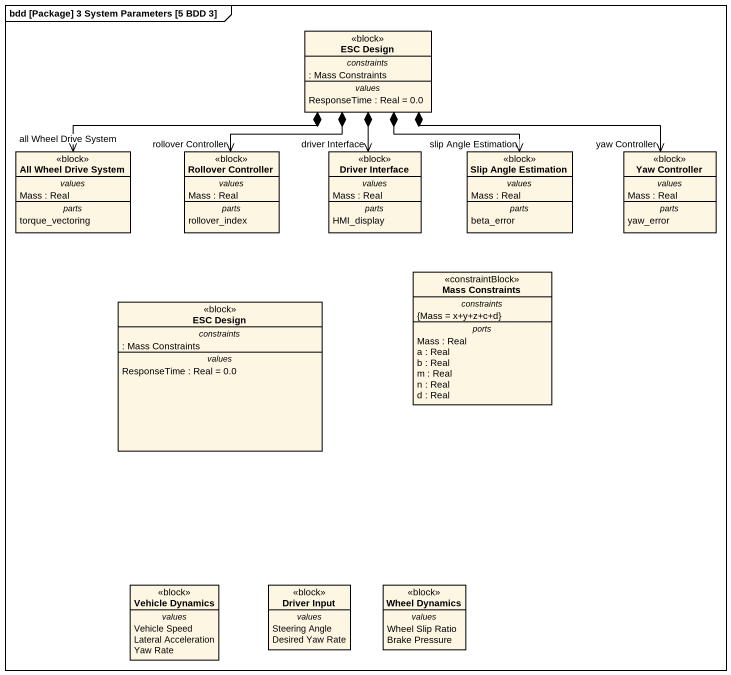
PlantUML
@startuml
mainframe bdd [Package] 3 System Parameters [5 BDD 3]
hide circle
hide empty members
class "ESC Design" as ESC_Design <<block>> {
  -- constraints --
  : Mass Constraints
  -- values --
  ResponseTime : Real = 0.0
}
class "All Wheel Drive System" as All_Wheel_Drive_System <<block>> {
  -- values --
  Mass : Real
  -- parts --
  torque_vectoring
}
class "Rollover Controller" as Rollover_Controller <<block>> {
  -- values --
  Mass : Real
  -- parts --
  rollover_index
}
class "Driver Interface" as Driver_Interface <<block>> {
  -- values --
  Mass : Real
  -- parts --
  HMI_display
}
class "Slip Angle Estimation" as Slip_Angle_Estimation <<block>> {
  -- values --
  Mass : Real
  -- parts --
  beta_error
}
class "Yaw Controller" as Yaw_Controller <<block>> {
  -- values --
  Mass : Real
  -- parts --
  yaw_error
}
class "ESC Design" as ESC_Design_2 <<block>> {
  -- constraints --
  : Mass Constraints
  -- values --
  ResponseTime : Real = 0.0
}
class "Mass Constraints" as Mass_Constraints <<constraintBlock>> {
  -- constraints --
  {Mass = x+y+z+c+d}
  -- ports --
  Mass : Real
  a : Real
  b : Real
  m : Real
  n : Real
  d : Real
}
class "Vehicle Dynamics" as Vehicle_Dynamics <<block>> {
  -- values --
  Vehicle Speed
  Lateral Acceleration
  Yaw Rate
}
class "Driver Input" as Driver_Input <<block>> {
  -- values --
  Steering Angle
  Desired Yaw Rate
}
class "Wheel Dynamics" as Wheel_Dynamics <<block>> {
  -- values --
  Wheel Slip Ratio
  Brake Pressure
}
ESC_Design *-left-> "all Wheel Drive System" All_Wheel_Drive_System
ESC_Design *--> "rollover Controller" Rollover_Controller
ESC_Design *--> "driver Interface" Driver_Interface
ESC_Design *--> "slip Angle Estimation" Slip_Angle_Estimation
ESC_Design *-right-> "yaw Controller" Yaw_Controller
@enduml
